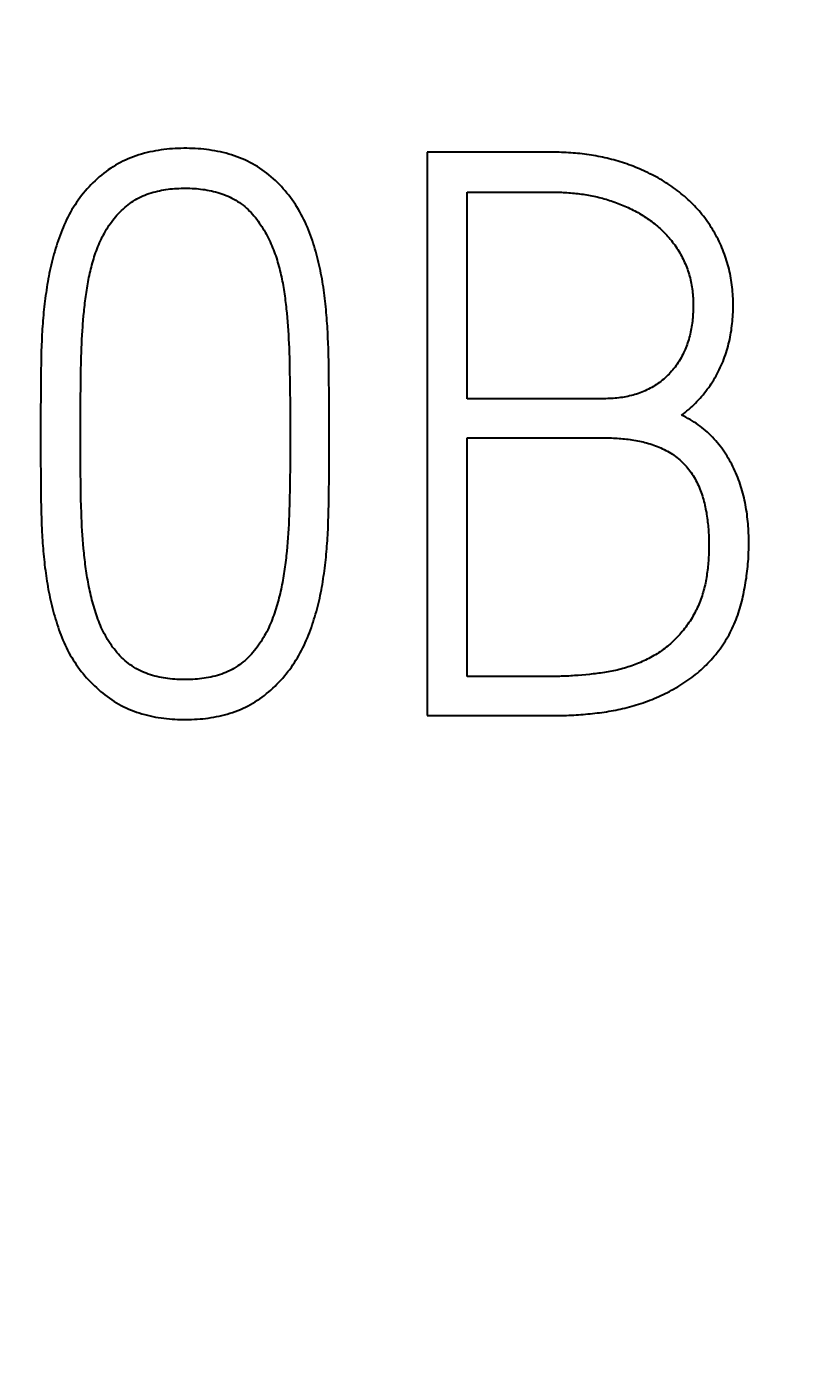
# Model space of a CAD drawing. Extents: x 0 to 420, y 0 to 297.
# Drawn here: x 140.24 to 142.405, y 170.904 to 174.694 of the extents above; entities that cross this region are included whole.
import ezdxf
from ezdxf.enums import TextEntityAlignment as Align

# ---------------------------------------------------------------- set-up
doc = ezdxf.new("R2010")
doc.units = 0
doc.header["$LTSCALE"] = 23.1
doc.layers.add('10100_DIM_FRONT', color=7, linetype='CONTINUOUS')
doc.layers.add('10500_FRONT_LABELING', color=7, linetype='CONTINUOUS')
doc.dimstyles.get("Standard").update_dxf_attribs({"dimtxt": 2.5, "dimasz": 2.5, "dimexe": 1.25, "dimexo": 0.625, "dimtad": 1, "dimcen": 2.5, "dimazin": 3, "dimtfac": 1, "dimtmove": 0, "dimatfit": 3})

# ---------------------------------------------------------------- blocks, each defined once
blk = doc.blocks.new('*D1')
at = {"layer": '10100_DIM_FRONT', "linetype": 'CONTINUOUS'}
for p, q in [((110.808052, 190.739389), (110.808052, 134.086548)), ((146.308052, 190.739389), (146.308052, 134.086548)), ((110.808052, 136.086548), (128.558052, 136.086548)), ((146.308052, 136.086548), (128.558052, 136.086548))]:
    blk.add_line(p, q, dxfattribs=at)
for points in [[(114.308052, 136.586548), (110.808052, 136.086548), (114.308052, 135.586548)], [(142.808052, 135.586548), (146.308052, 136.086548), (142.808052, 136.586548)]]:
    blk.add_solid(points, dxfattribs=at)
blk.add_text('35,5', height=3.5, dxfattribs=at).set_placement((124.727394, 136.961548), (134.227394, 136.961548), align=Align.FIT)

msp = doc.modelspace()

# ---------------------------------------------------------------- linework, layer by layer
at = {"layer": '10500_FRONT_LABELING', "color": 7, "linetype": 'CONTINUOUS'}
for p, q in [((141.375, 174.3382), (141.375, 172.7404)), ((141.4882, 173.6391), (141.4882, 174.225)), ((140.9757, 173.8938), (140.9769, 173.8816)), ((140.3991, 173.8495), (140.4, 173.8617)), ((140.4, 173.8617), (140.4011, 173.8739)), ((140.9769, 173.8816), (140.978, 173.8694)), ((140.978, 173.8694), (140.979, 173.8572)), ((140.979, 173.8572), (140.98, 173.845)), ((140.3963, 173.8068), (140.397, 173.819)), ((140.397, 173.819), (140.3978, 173.8312)), ((140.98, 173.845), (140.9808, 173.8328)), ((140.9808, 173.8328), (140.9816, 173.8206)), ((140.9816, 173.8206), (140.9823, 173.8083)), ((140.2816, 173.7891), (140.2811, 173.7732)), ((140.3948, 173.7702), (140.3952, 173.7824)), ((140.3952, 173.7824), (140.3957, 173.7946)), ((140.3957, 173.7946), (140.3963, 173.8068)), ((140.9823, 173.8083), (140.9829, 173.7961)), ((140.9829, 173.7961), (140.9834, 173.7838)), ((140.9834, 173.7838), (140.9838, 173.7716)), ((141.0946, 173.797), (141.0939, 173.8129)), ((141.0951, 173.7811), (141.0946, 173.797)), ((141.0955, 173.7652), (141.0951, 173.7811)), ((140.2804, 173.7414), (140.28, 173.7175)), ((140.2807, 173.7573), (140.2804, 173.7414)), ((140.2811, 173.7732), (140.2807, 173.7573)), ((140.3939, 173.7397), (140.3944, 173.758)), ((140.3944, 173.758), (140.3948, 173.7702)), ((140.9838, 173.7716), (140.9844, 173.7531)), ((140.9844, 173.7531), (140.9849, 173.7347)), ((141.0961, 173.7414), (141.0955, 173.7652)), ((141.0965, 173.7095), (141.0961, 173.7414)), ((140.28, 173.7175), (140.2793, 173.6539)), ((140.3931, 173.697), (140.3935, 173.7214)), ((140.3935, 173.7214), (140.3939, 173.7397)), ((140.9849, 173.7347), (140.9852, 173.7163)), ((140.9852, 173.7163), (140.9857, 173.6917)), ((141.0973, 173.6379), (141.0965, 173.7095)), ((140.3924, 173.642), (140.3928, 173.6726)), ((140.3928, 173.6726), (140.3931, 173.697)), ((140.9857, 173.6917), (140.9861, 173.661)), ((140.2793, 173.6539), (140.2789, 173.5981)), ((140.3922, 173.6176), (140.3924, 173.642)), ((140.9861, 173.661), (140.9864, 173.6303)), ((140.9864, 173.6303), (140.9866, 173.5995)), ((141.0976, 173.5822), (141.0973, 173.6379)), ((141.8766, 173.6391), (141.4882, 173.6391)), ((140.2789, 173.5981), (140.2788, 173.526)), ((140.392, 173.587), (140.3922, 173.6176)), ((140.9866, 173.5995), (140.9867, 173.5688)), ((140.392, 173.5565), (140.392, 173.587)), ((140.392, 173.5068), (140.392, 173.5565)), ((140.9867, 173.5688), (140.9867, 173.5196)), ((141.0977, 173.5504), (141.0976, 173.5822)), ((140.2788, 173.526), (140.2789, 173.4713)), ((140.9867, 173.5196), (140.9866, 173.494)), ((141.0976, 173.479), (141.0977, 173.5504)), ((141.4882, 172.8513), (141.4882, 173.5282)), ((140.3921, 173.4813), (140.392, 173.5068)), ((140.3922, 173.4559), (140.3921, 173.4813)), ((140.9866, 173.494), (140.9865, 173.4684)), ((141.0972, 173.4242), (141.0976, 173.479)), ((140.2789, 173.4713), (140.2793, 173.4167)), ((140.3925, 173.4304), (140.3922, 173.4559)), ((140.9863, 173.4429), (140.986, 173.4109)), ((140.9865, 173.4684), (140.9863, 173.4429)), ((140.2793, 173.4167), (140.2801, 173.3543)), ((140.3929, 173.3985), (140.3925, 173.4304)), ((140.986, 173.4109), (140.9855, 173.379)), ((141.0965, 173.3617), (141.0972, 173.4242)), ((140.3933, 173.373), (140.3929, 173.3985)), ((140.3936, 173.3539), (140.3933, 173.373)), ((140.9855, 173.379), (140.9852, 173.3598)), ((140.2801, 173.3543), (140.2805, 173.3309)), ((140.2805, 173.3309), (140.2808, 173.3154)), ((140.3941, 173.3348), (140.3936, 173.3539)), ((140.3946, 173.3157), (140.3941, 173.3348)), ((140.9847, 173.3406), (140.9842, 173.3215)), ((140.9852, 173.3598), (140.9847, 173.3406)), ((141.0958, 173.3226), (141.0961, 173.3382)), ((141.0961, 173.3382), (141.0965, 173.3617)), ((140.2808, 173.3154), (140.2812, 173.2998)), ((140.2812, 173.2998), (140.2818, 173.2842)), ((140.3951, 173.303), (140.3946, 173.3157)), ((140.3956, 173.2903), (140.3951, 173.303)), ((140.3962, 173.2776), (140.3956, 173.2903)), ((140.9833, 173.2959), (140.9827, 173.2832)), ((140.9838, 173.3087), (140.9833, 173.2959)), ((140.9842, 173.3215), (140.9838, 173.3087)), ((141.0949, 173.2913), (141.0954, 173.307)), ((141.0954, 173.307), (141.0958, 173.3226)), ((140.2818, 173.2842), (140.2824, 173.2686)), ((140.397, 173.2649), (140.3962, 173.2776)), ((140.3978, 173.2522), (140.397, 173.2649)), ((140.3987, 173.2395), (140.3978, 173.2522)), ((140.9813, 173.2577), (140.9804, 173.2449)), ((140.982, 173.2704), (140.9813, 173.2577)), ((140.9827, 173.2832), (140.982, 173.2704)), ((140.3998, 173.2268), (140.3987, 173.2395)), ((140.4009, 173.2141), (140.3998, 173.2268)), ((140.4022, 173.2014), (140.4009, 173.2141)), ((140.9794, 173.2322), (140.9782, 173.2194)), ((140.9804, 173.2449), (140.9794, 173.2322)), ((141.7288, 172.8514), (141.4882, 172.8513)), ((141.8246, 172.8564), (141.814, 172.8554)), ((141.8352, 172.8574), (141.8246, 172.8564)), ((141.375, 172.7404), (141.7302, 172.7404))]:
    msp.add_line(p, q, dxfattribs=at)
for points in [[(141.0939, 173.8129), (141.0936, 173.8208), (141.0931, 173.8287), (141.0927, 173.8366), (141.0922, 173.8446), (141.0917, 173.8525), (141.0911, 173.8604), (141.0905, 173.8683), (141.0898, 173.8762), (141.0891, 173.8841), (141.0884, 173.8921), (141.0876, 173.9), (141.0867, 173.9079), (141.0859, 173.9157), (141.085, 173.9236), (141.084, 173.9315), (141.083, 173.9394), (141.0819, 173.9473), (141.0808, 173.9552), (141.0796, 173.963), (141.0783, 173.9709), (141.077, 173.9788), (141.0756, 173.9866), (141.0741, 173.9945), (141.0726, 174.0023), (141.071, 174.0102), (141.0693, 174.018), (141.0674, 174.0258), (141.0656, 174.0336), (141.0636, 174.0414), (141.0615, 174.0493), (141.0593, 174.057), (141.057, 174.0648), (141.0547, 174.0726), (141.0523, 174.0803), (141.0497, 174.0879), (141.0471, 174.0956), (141.0444, 174.1032), (141.0415, 174.1107), (141.0386, 174.1182), (141.0355, 174.1256), (141.0323, 174.133), (141.029, 174.1404), (141.0255, 174.1476), (141.0219, 174.1549), (141.0181, 174.162), (141.0142, 174.1691), (141.0101, 174.1761), (141.0059, 174.183), (141.0015, 174.1899), (140.997, 174.1966), (140.9923, 174.2032), (140.9876, 174.2097), (140.9827, 174.2161), (140.9777, 174.2224), (140.9725, 174.2286), (140.9673, 174.2346), (140.9619, 174.2406), (140.9564, 174.2464), (140.9507, 174.2521), (140.9449, 174.2577), (140.939, 174.2631), (140.9329, 174.2684), (140.9266, 174.2736), (140.9203, 174.2787), (140.9137, 174.2836), (140.9071, 174.2883), (140.9004, 174.2928), (140.8936, 174.2972), (140.8867, 174.3013), (140.8797, 174.3053), (140.8726, 174.3091), (140.8655, 174.3127), (140.8582, 174.3161), (140.8509, 174.3193), (140.8434, 174.3224), (140.8359, 174.3252), (140.8283, 174.3279), (140.8206, 174.3305), (140.8128, 174.3328), (140.805, 174.335), (140.7971, 174.3371), (140.7892, 174.3389), (140.7813, 174.3406), (140.7734, 174.3421), (140.7654, 174.3435), (140.7574, 174.3447), (140.7495, 174.3457), (140.7415, 174.3466), (140.7335, 174.3474), (140.7255, 174.348), (140.7174, 174.3485), (140.7094, 174.3489), (140.7013, 174.3491), (140.6933, 174.3493), (140.6852, 174.3493), (140.6771, 174.3491), (140.669, 174.3489), (140.6609, 174.3485), (140.6528, 174.348), (140.6447, 174.3474), (140.6366, 174.3466), (140.6286, 174.3457), (140.6206, 174.3446), (140.6127, 174.3434), (140.6048, 174.342), (140.5969, 174.3405), (140.589, 174.3388), (140.5812, 174.337), (140.5734, 174.335), (140.5656, 174.3328), (140.5579, 174.3304), (140.5502, 174.3279), (140.5426, 174.3252), (140.535, 174.3222), (140.5274, 174.3192), (140.52, 174.3159), (140.5127, 174.3124), (140.5055, 174.3088), (140.4984, 174.305), (140.4914, 174.301), (140.4845, 174.2969), (140.4778, 174.2925), (140.4711, 174.288), (140.4646, 174.2833), (140.4581, 174.2785), (140.4518, 174.2734), (140.4455, 174.2682), (140.4394, 174.2629), (140.4334, 174.2574), (140.4276, 174.2517), (140.4219, 174.246), (140.4164, 174.2401), (140.411, 174.2342), (140.4057, 174.2281), (140.4006, 174.2219), (140.3955, 174.2155), (140.3907, 174.2091), (140.3859, 174.2026), (140.3813, 174.196), (140.3767, 174.1892), (140.3724, 174.1824), (140.3681, 174.1754), (140.3641, 174.1684), (140.3602, 174.1614), (140.3565, 174.1542), (140.3529, 174.147), (140.3495, 174.1398), (140.3461, 174.1325), (140.343, 174.1251), (140.3399, 174.1177), (140.337, 174.1103), (140.3341, 174.1028), (140.3314, 174.0953), (140.3288, 174.0877), (140.3263, 174.0801), (140.3238, 174.0724), (140.3214, 174.0648), (140.3192, 174.057), (140.3169, 174.0493), (140.3148, 174.0415), (140.3128, 174.0337), (140.3108, 174.0259), (140.3089, 174.0181), (140.3071, 174.0102), (140.3054, 174.0024), (140.3038, 173.9945)], [(142.0963, 173.5925), (142.1015, 173.5965), (142.1067, 173.6005), (142.1117, 173.6046), (142.1167, 173.6088), (142.1216, 173.6131), (142.1264, 173.6175), (142.1311, 173.6219), (142.1357, 173.6265), (142.1402, 173.6311), (142.1447, 173.6358), (142.149, 173.6406), (142.1533, 173.6455), (142.1575, 173.6504), (142.1616, 173.6555), (142.1656, 173.6606), (142.1695, 173.6658), (142.1734, 173.6711), (142.1771, 173.6764), (142.1808, 173.6818), (142.1843, 173.6873), (142.1878, 173.6929), (142.1911, 173.6985), (142.1943, 173.7041), (142.1975, 173.7098), (142.2005, 173.7155), (142.2034, 173.7213), (142.2062, 173.7272), (142.2089, 173.733), (142.2115, 173.739), (142.214, 173.7449), (142.2164, 173.751), (142.2186, 173.7571), (142.2208, 173.7632), (142.2229, 173.7694), (142.2248, 173.7756), (142.2267, 173.7819), (142.2284, 173.7882), (142.23, 173.7945), (142.2316, 173.8009), (142.233, 173.8072), (142.2343, 173.8136), (142.2355, 173.82), (142.2366, 173.8263), (142.2376, 173.8327), (142.2385, 173.8391), (142.2393, 173.8456), (142.24, 173.852), (142.2407, 173.8584), (142.2412, 173.8648), (142.2417, 173.8713), (142.2421, 173.8777), (142.2424, 173.8842), (142.2426, 173.8907), (142.2427, 173.8971), (142.2427, 173.9036), (142.2427, 173.9101), (142.2426, 173.9166), (142.2424, 173.9231), (142.2421, 173.9296), (142.2417, 173.9362), (142.2412, 173.9427), (142.2407, 173.9492), (142.24, 173.9556), (142.2392, 173.9621), (142.2384, 173.9685), (142.2374, 173.9749), (142.2364, 173.9812), (142.2352, 173.9876), (142.234, 173.9939), (142.2326, 174.0002), (142.2312, 174.0065), (142.2296, 174.0127), (142.2279, 174.0189), (142.2262, 174.0251), (142.2243, 174.0312), (142.2223, 174.0374), (142.2203, 174.0435), (142.2181, 174.0495), (142.2158, 174.0556), (142.2134, 174.0616), (142.2109, 174.0676), (142.2083, 174.0736), (142.2056, 174.0795), (142.2028, 174.0854), (142.1999, 174.0913), (142.1969, 174.0971), (142.1938, 174.1028), (142.1906, 174.1085), (142.1874, 174.1141), (142.184, 174.1196), (142.1806, 174.1251), (142.1771, 174.1306), (142.1735, 174.1359), (142.1698, 174.1412), (142.1661, 174.1465), (142.1622, 174.1517), (142.1583, 174.1568), (142.1542, 174.1618), (142.1501, 174.1668), (142.1459, 174.1718), (142.1416, 174.1766), (142.1373, 174.1815), (142.1328, 174.1862), (142.1282, 174.1909), (142.1236, 174.1955), (142.1189, 174.2), (142.1141, 174.2045), (142.1093, 174.2089), (142.1044, 174.2132), (142.0994, 174.2174), (142.0944, 174.2215), (142.0893, 174.2256), (142.0842, 174.2295), (142.079, 174.2334), (142.0738, 174.2372), (142.0685, 174.241), (142.0631, 174.2446), (142.0577, 174.2482), (142.0523, 174.2518), (142.0468, 174.2552), (142.0412, 174.2586), (142.0356, 174.2619), (142.03, 174.2651), (142.0242, 174.2683), (142.0185, 174.2713), (142.0127, 174.2744), (142.0068, 174.2773), (142.001, 174.2802), (141.9951, 174.283), (141.9892, 174.2857), (141.9833, 174.2883), (141.9773, 174.2909), (141.9713, 174.2934), (141.9653, 174.2958), (141.9593, 174.2982), (141.9533, 174.3004), (141.9472, 174.3027), (141.9411, 174.3048), (141.935, 174.3069), (141.9289, 174.3089), (141.9227, 174.3108), (141.9165, 174.3127), (141.9103, 174.3145), (141.9041, 174.3162), (141.8978, 174.3179), (141.8916, 174.3195), (141.8853, 174.321), (141.879, 174.3225), (141.8727, 174.3239), (141.8663, 174.3252), (141.8599, 174.3264), (141.8535, 174.3276), (141.8471, 174.3288), (141.8407, 174.3298), (141.8342, 174.3308), (141.8277, 174.3317), (141.8213, 174.3326), (141.8148, 174.3334), (141.8083, 174.3341), (141.8018, 174.3348), (141.7953, 174.3354), (141.7888, 174.3359), (141.7823, 174.3364), (141.7758, 174.3368), (141.7693, 174.3372), (141.7628, 174.3375), (141.7562, 174.3377), (141.7497, 174.3379), (141.7432, 174.3381), (141.7366, 174.3381), (141.375, 174.3382)], [(140.4011, 173.8739), (140.4022, 173.886), (140.4028, 173.8921), (140.4035, 173.8982), (140.4041, 173.9043), (140.4048, 173.9104), (140.4056, 173.9165), (140.4063, 173.9226), (140.4071, 173.9286), (140.4079, 173.9347), (140.4088, 173.9407), (140.4097, 173.9468), (140.4107, 173.9528), (140.4117, 173.9589), (140.4127, 173.9649), (140.4138, 173.9708), (140.415, 173.9768), (140.4162, 173.9828), (140.4175, 173.9887), (140.4188, 173.9947), (140.4202, 174.0006), (140.4216, 174.0065), (140.4231, 174.0123), (140.4246, 174.0182), (140.4262, 174.0241), (140.4279, 174.0299), (140.4296, 174.0357), (140.4314, 174.0415), (140.4333, 174.0473), (140.4352, 174.053), (140.4373, 174.0587), (140.4394, 174.0644), (140.4416, 174.0701), (140.4439, 174.0758), (140.4463, 174.0814), (140.4488, 174.087), (140.4514, 174.0925), (140.4541, 174.0981), (140.457, 174.1035), (140.4599, 174.109), (140.463, 174.1144), (140.4662, 174.1197), (140.4695, 174.1249), (140.4729, 174.13), (140.4764, 174.1351), (140.48, 174.1401), (140.4838, 174.145), (140.4876, 174.1499), (140.4915, 174.1546), (140.4956, 174.1593), (140.4997, 174.1639), (140.504, 174.1684), (140.5084, 174.1727), (140.5129, 174.177), (140.5175, 174.1812), (140.5222, 174.1851), (140.527, 174.189), (140.5319, 174.1927), (140.5369, 174.1963), (140.5419, 174.1997), (140.5471, 174.2029), (140.5524, 174.206), (140.5578, 174.2089), (140.5634, 174.2116), (140.569, 174.2142), (140.5748, 174.2166), (140.5806, 174.2189), (140.5864, 174.2209), (140.5923, 174.2228), (140.5982, 174.2246), (140.6042, 174.2262), (140.6102, 174.2277), (140.6162, 174.229), (140.6222, 174.2302), (140.6283, 174.2313), (140.6344, 174.2323), (140.6405, 174.2331), (140.6466, 174.2339), (140.6528, 174.2345), (140.659, 174.235), (140.6652, 174.2354), (140.6714, 174.2357), (140.6776, 174.2359), (140.6838, 174.2361), (140.6899, 174.2361), (140.6961, 174.236), (140.7023, 174.2359), (140.7084, 174.2357), (140.7146, 174.2353), (140.7207, 174.2349), (140.7268, 174.2343), (140.7329, 174.2337), (140.739, 174.2329), (140.7451, 174.232), (140.7511, 174.231), (140.7572, 174.2299), (140.7632, 174.2286), (140.7693, 174.2272), (140.7753, 174.2257), (140.7813, 174.224), (140.7873, 174.2221), (140.7932, 174.2202), (140.799, 174.218), (140.8048, 174.2157), (140.8105, 174.2133), (140.8161, 174.2107), (140.8216, 174.2079), (140.8271, 174.205), (140.8325, 174.2019), (140.8377, 174.1987), (140.8429, 174.1952), (140.8481, 174.1916), (140.853, 174.1879), (140.8579, 174.184), (140.8626, 174.1799), (140.8672, 174.1757), (140.8716, 174.1714), (140.8759, 174.167), (140.88, 174.1624), (140.8841, 174.1577), (140.888, 174.1529), (140.8918, 174.1479), (140.8955, 174.1429), (140.8991, 174.1379), (140.9026, 174.1327), (140.906, 174.1275), (140.9094, 174.1223), (140.9126, 174.117), (140.9157, 174.1117), (140.9187, 174.1063), (140.9216, 174.1009), (140.9244, 174.0954), (140.9271, 174.0899), (140.9298, 174.0843), (140.9323, 174.0787), (140.9347, 174.073), (140.937, 174.0673), (140.9393, 174.0616), (140.9415, 174.0558), (140.9436, 174.05), (140.9456, 174.0441), (140.9476, 174.0382), (140.9494, 174.0323), (140.9512, 174.0263), (140.953, 174.0204), (140.9546, 174.0144)], [(141.4882, 174.225), (141.7353, 174.225), (141.7405, 174.2249), (141.7457, 174.2248), (141.7508, 174.2247), (141.756, 174.2245), (141.7611, 174.2243), (141.7663, 174.224), (141.7714, 174.2237), (141.7766, 174.2233), (141.7817, 174.2229), (141.7868, 174.2225), (141.7919, 174.222), (141.797, 174.2215), (141.8021, 174.2209), (141.8072, 174.2203), (141.8123, 174.2196), (141.8173, 174.2188), (141.8224, 174.2181), (141.8274, 174.2172), (141.8325, 174.2164), (141.8375, 174.2154), (141.8425, 174.2144), (141.8475, 174.2134), (141.8525, 174.2123), (141.8575, 174.2112), (141.8625, 174.21), (141.8675, 174.2087), (141.8725, 174.2074), (141.8774, 174.2061), (141.8824, 174.2047), (141.8873, 174.2032), (141.8922, 174.2017), (141.8971, 174.2001), (141.902, 174.1984), (141.9069, 174.1967), (141.9118, 174.195), (141.9167, 174.1931), (141.9216, 174.1913), (141.9264, 174.1893), (141.9312, 174.1873), (141.936, 174.1853), (141.9407, 174.1832), (141.9454, 174.181), (141.9501, 174.1788), (141.9548, 174.1765), (141.9594, 174.1742), (141.9639, 174.1718), (141.9685, 174.1693), (141.973, 174.1668), (141.9775, 174.1643), (141.9819, 174.1616), (141.9863, 174.1589), (141.9907, 174.1562), (141.995, 174.1533), (141.9993, 174.1504), (142.0036, 174.1475), (142.0078, 174.1445), (142.0119, 174.1414), (142.0161, 174.1382), (142.0202, 174.135), (142.0242, 174.1317), (142.0282, 174.1283), (142.0321, 174.1249), (142.036, 174.1214), (142.0398, 174.1179), (142.0435, 174.1143), (142.0472, 174.1106), (142.0508, 174.1069), (142.0543, 174.1032), (142.0577, 174.0993), (142.0611, 174.0954), (142.0644, 174.0915), (142.0677, 174.0875), (142.0709, 174.0834), (142.074, 174.0793), (142.077, 174.0751), (142.08, 174.0708), (142.0829, 174.0665), (142.0857, 174.0621), (142.0885, 174.0577), (142.0911, 174.0532), (142.0937, 174.0487), (142.0962, 174.0441), (142.0986, 174.0395), (142.1009, 174.0349), (142.1031, 174.0302), (142.1052, 174.0255), (142.1073, 174.0208), (142.1092, 174.016), (142.1111, 174.0112), (142.1129, 174.0064), (142.1146, 174.0015), (142.1161, 173.9966), (142.1176, 173.9917), (142.1191, 173.9867), (142.1204, 173.9817), (142.1216, 173.9766), (142.1228, 173.9715), (142.1238, 173.9664), (142.1248, 173.9613), (142.1256, 173.9561), (142.1264, 173.951), (142.1271, 173.9459), (142.1277, 173.9407), (142.1282, 173.9356), (142.1286, 173.9304), (142.1289, 173.9253), (142.1292, 173.9202), (142.1294, 173.915), (142.1295, 173.9099), (142.1296, 173.9047), (142.1296, 173.8995), (142.1295, 173.8944), (142.1293, 173.8892), (142.1291, 173.8841), (142.1288, 173.8789), (142.1285, 173.8738), (142.1281, 173.8686), (142.1275, 173.8634), (142.127, 173.8583), (142.1263, 173.8531), (142.1256, 173.848), (142.1248, 173.8428), (142.1239, 173.8377), (142.1229, 173.8326), (142.1218, 173.8275), (142.1207, 173.8225), (142.1195, 173.8175), (142.1182, 173.8125), (142.1168, 173.8075), (142.1153, 173.8026), (142.1137, 173.7976), (142.112, 173.7928), (142.1102, 173.7879), (142.1084, 173.7831), (142.1064, 173.7783), (142.1043, 173.7735), (142.1021, 173.7688), (142.0998, 173.7641), (142.0974, 173.7595), (142.0949, 173.7549), (142.0923, 173.7504), (142.0896, 173.746), (142.0868, 173.7416), (142.0839, 173.7373), (142.081, 173.7331), (142.0779, 173.7289), (142.0747, 173.7249), (142.0714, 173.7209), (142.0681, 173.7169), (142.0646, 173.713), (142.061, 173.7092), (142.0573, 173.7055), (142.0536, 173.7019), (142.0497, 173.6984), (142.0458, 173.6949), (142.0419, 173.6916), (142.0378, 173.6884), (142.0337, 173.6853), (142.0295, 173.6822), (142.0252, 173.6793), (142.0209, 173.6765), (142.0165, 173.6738), (142.012, 173.6712), (142.0075, 173.6687), (142.0029, 173.6663), (141.9982, 173.664), (141.9934, 173.6618), (141.9886, 173.6597), (141.9838, 173.6577), (141.9789, 173.6559), (141.974, 173.6541), (141.9691, 173.6525), (141.9641, 173.6509), (141.9592, 173.6495), (141.9541, 173.6482), (141.9491, 173.647), (141.944, 173.6458), (141.9389, 173.6448), (141.9338, 173.6438), (141.9287, 173.643), (141.9235, 173.6422), (141.9183, 173.6416), (141.9131, 173.641), (141.9079, 173.6405), (141.9027, 173.6401), (141.8975, 173.6397), (141.8923, 173.6395), (141.887, 173.6393), (141.8818, 173.6392), (141.8766, 173.6391)], [(140.9546, 174.0144), (140.9562, 174.0085), (140.9577, 174.0025), (140.9592, 173.9965), (140.9606, 173.9905), (140.9619, 173.9845), (140.9632, 173.9785), (140.9644, 173.9725), (140.9656, 173.9665), (140.9666, 173.9605), (140.9677, 173.9544), (140.9687, 173.9484), (140.9696, 173.9423), (140.9705, 173.9363), (140.9713, 173.9302), (140.9721, 173.9242), (140.9729, 173.9181), (140.9737, 173.912), (140.9744, 173.906), (140.975, 173.8999), (140.9757, 173.8938)], [(140.3038, 173.9945), (140.3022, 173.9867), (140.3008, 173.9788), (140.2994, 173.971), (140.298, 173.9631), (140.2967, 173.9552), (140.2955, 173.9473), (140.2944, 173.9395), (140.2933, 173.9316), (140.2922, 173.9237), (140.2912, 173.9158), (140.2903, 173.9079), (140.2894, 173.9), (140.2885, 173.8921), (140.2877, 173.8842), (140.287, 173.8763), (140.2863, 173.8684), (140.2856, 173.8604), (140.285, 173.8525), (140.2844, 173.8446), (140.2839, 173.8367), (140.2834, 173.8287), (140.283, 173.8208), (140.2826, 173.8129), (140.2822, 173.8049), (140.2816, 173.7891)], [(140.3978, 173.8312), (140.3986, 173.8434), (140.3991, 173.8495)], [(141.7302, 172.7404), (141.7369, 172.7405), (141.7437, 172.7405), (141.7504, 172.7407), (141.7571, 172.7408), (141.7638, 172.741), (141.7705, 172.7412), (141.7772, 172.7415), (141.7839, 172.7418), (141.7906, 172.7422), (141.7973, 172.7425), (141.8039, 172.743), (141.8106, 172.7434), (141.8173, 172.7439), (141.8239, 172.7445), (141.8306, 172.7451), (141.8372, 172.7457), (141.8439, 172.7464), (141.8505, 172.7471), (141.8571, 172.7479), (141.8637, 172.7488), (141.8703, 172.7497), (141.8769, 172.7506), (141.8835, 172.7516), (141.8901, 172.7527), (141.8967, 172.7538), (141.9032, 172.755), (141.9098, 172.7562), (141.9163, 172.7576), (141.9228, 172.7589), (141.9293, 172.7604), (141.9358, 172.7619), (141.9423, 172.7635), (141.9488, 172.7652), (141.9553, 172.767), (141.9617, 172.7688), (141.9682, 172.7707), (141.9746, 172.7727), (141.981, 172.7748), (141.9875, 172.777), (141.9939, 172.7792), (142.0002, 172.7816), (142.0066, 172.784), (142.0129, 172.7865), (142.0192, 172.7891), (142.0255, 172.7917), (142.0317, 172.7945), (142.0378, 172.7973), (142.044, 172.8002), (142.0501, 172.8031), (142.0561, 172.8062), (142.0621, 172.8093), (142.068, 172.8125), (142.074, 172.8157), (142.0798, 172.8191), (142.0857, 172.8225), (142.0915, 172.826), (142.0972, 172.8295), (142.1029, 172.8332), (142.1086, 172.8369), (142.1142, 172.8407), (142.1197, 172.8446), (142.1252, 172.8487), (142.1306, 172.8528), (142.136, 172.857), (142.1413, 172.8613), (142.1465, 172.8657), (142.1516, 172.8701), (142.1566, 172.8747), (142.1615, 172.8793), (142.1663, 172.884), (142.171, 172.8888), (142.1756, 172.8937), (142.1802, 172.8986), (142.1846, 172.9036), (142.189, 172.9087), (142.1932, 172.9139), (142.1974, 172.9191), (142.2015, 172.9245), (142.2055, 172.9299), (142.2094, 172.9353), (142.2132, 172.9409), (142.2169, 172.9465), (142.2206, 172.9522), (142.2241, 172.958), (142.2276, 172.9639), (142.231, 172.9698), (142.2342, 172.9758), (142.2373, 172.9818), (142.2403, 172.9879), (142.2432, 172.994), (142.2459, 173.0002), (142.2485, 173.0064), (142.251, 173.0127), (142.2534, 173.019), (142.2557, 173.0253), (142.2578, 173.0317), (142.2599, 173.0381), (142.2618, 173.0445), (142.2637, 173.051), (142.2655, 173.0575), (142.2671, 173.0641), (142.2688, 173.0706), (142.2703, 173.0772), (142.2717, 173.0839), (142.2731, 173.0905), (142.2744, 173.0972), (142.2757, 173.1038), (142.2769, 173.1105), (142.278, 173.1171), (142.2791, 173.1238), (142.2801, 173.1305), (142.281, 173.1371), (142.2819, 173.1438), (142.2827, 173.1505), (142.2835, 173.1571), (142.2842, 173.1638), (142.2848, 173.1705), (142.2853, 173.1772), (142.2858, 173.1839), (142.2862, 173.1906), (142.2865, 173.1972), (142.2867, 173.2039), (142.2869, 173.2106), (142.287, 173.2173), (142.2871, 173.224), (142.2871, 173.2307), (142.2871, 173.2374), (142.287, 173.2441), (142.2868, 173.2509), (142.2865, 173.2576), (142.2862, 173.2643), (142.2859, 173.271), (142.2854, 173.2777), (142.2849, 173.2844), (142.2843, 173.2912), (142.2836, 173.2979), (142.2828, 173.3046), (142.282, 173.3114), (142.2811, 173.3181), (142.28, 173.3248), (142.2789, 173.3315), (142.2777, 173.3382), (142.2764, 173.3448), (142.275, 173.3515), (142.2735, 173.358), (142.272, 173.3646), (142.2703, 173.3711), (142.2685, 173.3776), (142.2666, 173.3841), (142.2646, 173.3905), (142.2625, 173.397), (142.2603, 173.4033), (142.258, 173.4097), (142.2556, 173.416), (142.253, 173.4223), (142.2504, 173.4285), (142.2476, 173.4347), (142.2448, 173.4409), (142.2418, 173.447), (142.2387, 173.4531), (142.2355, 173.4591), (142.2322, 173.465), (142.2288, 173.4708), (142.2253, 173.4766), (142.2217, 173.4822), (142.218, 173.4878), (142.2142, 173.4934), (142.2103, 173.4988), (142.2062, 173.5042), (142.2021, 173.5095), (142.1978, 173.5147), (142.1935, 173.5198), (142.189, 173.5248), (142.1844, 173.5297), (142.1797, 173.5346), (142.1748, 173.5393), (142.1698, 173.544), (142.1647, 173.5486), (142.1595, 173.553), (142.1542, 173.5573), (142.1489, 173.5615), (142.1434, 173.5655), (142.1378, 173.5694), (142.1322, 173.5731), (142.1264, 173.5767), (142.1206, 173.5802), (142.1146, 173.5835), (142.1086, 173.5866), (142.1025, 173.5897), (142.0963, 173.5925)], [(141.4882, 173.5282), (141.8819, 173.5282), (141.8872, 173.5281), (141.8926, 173.528), (141.8979, 173.5278), (141.9032, 173.5276), (141.9085, 173.5274), (141.9138, 173.5271), (141.9191, 173.5267), (141.9244, 173.5263), (141.9297, 173.5258), (141.9349, 173.5253), (141.9402, 173.5247), (141.9454, 173.5241), (141.9507, 173.5234), (141.9559, 173.5226), (141.9612, 173.5218), (141.9664, 173.5209), (141.9716, 173.5199), (141.9768, 173.5188), (141.982, 173.5177), (141.9872, 173.5165), (141.9923, 173.5152), (141.9975, 173.5139), (142.0027, 173.5124), (142.0078, 173.5109), (142.0129, 173.5092), (142.018, 173.5075), (142.023, 173.5057), (142.0279, 173.5038), (142.0329, 173.5017), (142.0377, 173.4996), (142.0426, 173.4974), (142.0474, 173.4951), (142.0521, 173.4926), (142.0567, 173.4901), (142.0614, 173.4874), (142.0659, 173.4846), (142.0704, 173.4817), (142.0749, 173.4787), (142.0792, 173.4756), (142.0835, 173.4723), (142.0876, 173.469), (142.0917, 173.4656), (142.0956, 173.462), (142.0995, 173.4584), (142.1032, 173.4547), (142.1068, 173.4508), (142.1103, 173.4469), (142.1137, 173.4428), (142.117, 173.4386), (142.1203, 173.4344), (142.1234, 173.43), (142.1264, 173.4256), (142.1292, 173.421), (142.132, 173.4165), (142.1347, 173.4118), (142.1372, 173.4072), (142.1396, 173.4025), (142.1419, 173.3977), (142.1442, 173.3929), (142.1463, 173.388), (142.1483, 173.3831), (142.1502, 173.3782), (142.1521, 173.3732), (142.1538, 173.3682), (142.1554, 173.3631), (142.157, 173.358), (142.1585, 173.3529), (142.1599, 173.3477), (142.1612, 173.3425), (142.1625, 173.3373), (142.1636, 173.3321), (142.1647, 173.3269), (142.1657, 173.3217), (142.1667, 173.3165), (142.1675, 173.3113), (142.1684, 173.3061), (142.1691, 173.3008), (142.1698, 173.2956), (142.1704, 173.2903), (142.171, 173.2851), (142.1715, 173.2798), (142.172, 173.2746), (142.1724, 173.2693), (142.1727, 173.264), (142.1731, 173.2587), (142.1733, 173.2534), (142.1735, 173.2482), (142.1737, 173.2429), (142.1738, 173.2376), (142.1739, 173.2323), (142.174, 173.2269), (142.1739, 173.2216), (142.1739, 173.2163), (142.1738, 173.211), (142.1737, 173.2057), (142.1735, 173.2004), (142.1733, 173.195), (142.1731, 173.1897), (142.1728, 173.1844), (142.1724, 173.1791), (142.172, 173.1739), (142.1716, 173.1686), (142.1711, 173.1633), (142.1705, 173.1581), (142.1699, 173.1528), (142.1692, 173.1476), (142.1685, 173.1423), (142.1677, 173.1371), (142.1669, 173.1319), (142.166, 173.1267), (142.165, 173.1215), (142.164, 173.1163), (142.1629, 173.1112), (142.1617, 173.106), (142.1605, 173.1008), (142.1591, 173.0957), (142.1577, 173.0906), (142.1562, 173.0855), (142.1546, 173.0804), (142.1529, 173.0753), (142.1512, 173.0703), (142.1493, 173.0652), (142.1473, 173.0603), (142.1453, 173.0554), (142.1432, 173.0505), (142.141, 173.0457), (142.1387, 173.0409), (142.1363, 173.0362), (142.1339, 173.0315), (142.1314, 173.0268), (142.1288, 173.0222), (142.1261, 173.0177), (142.1233, 173.0132), (142.1204, 173.0087), (142.1175, 173.0043), (142.1145, 173), (142.1114, 172.9956), (142.1082, 172.9913), (142.105, 172.9871), (142.1016, 172.9829), (142.0983, 172.9788), (142.0948, 172.9747), (142.0913, 172.9707), (142.0878, 172.9667), (142.0842, 172.9628), (142.0805, 172.959), (142.0768, 172.9552), (142.073, 172.9516), (142.0691, 172.948), (142.0652, 172.9444), (142.0612, 172.941), (142.0571, 172.9376), (142.053, 172.9343), (142.0488, 172.9311), (142.0445, 172.9279), (142.0402, 172.9248), (142.0358, 172.9218), (142.0313, 172.9189), (142.0268, 172.916), (142.0222, 172.9132), (142.0176, 172.9105), (142.013, 172.9079), (142.0083, 172.9053), (142.0036, 172.9028), (141.9988, 172.9004), (141.9941, 172.8981), (141.9893, 172.8958), (141.9845, 172.8936), (141.9796, 172.8915), (141.9747, 172.8894), (141.9698, 172.8874), (141.9649, 172.8855), (141.96, 172.8836), (141.955, 172.8818), (141.95, 172.8801), (141.945, 172.8784), (141.9399, 172.8768), (141.9348, 172.8752), (141.9297, 172.8738), (141.9246, 172.8724), (141.9194, 172.8711), (141.9142, 172.8698), (141.909, 172.8686), (141.9038, 172.8675), (141.8985, 172.8664), (141.8933, 172.8654), (141.888, 172.8645), (141.8827, 172.8636), (141.8775, 172.8628), (141.8722, 172.862), (141.8669, 172.8612), (141.8616, 172.8605), (141.8564, 172.8598), (141.8511, 172.8592), (141.8458, 172.8585), (141.8405, 172.858), (141.8352, 172.8574)], [(141.0669, 173.0584), (141.0687, 173.0661), (141.0704, 173.0738), (141.0721, 173.0815), (141.0736, 173.0892), (141.0751, 173.0969), (141.0766, 173.1047), (141.0779, 173.1124), (141.0792, 173.1202), (141.0804, 173.1279), (141.0816, 173.1357), (141.0827, 173.1434), (141.0838, 173.1512), (141.0848, 173.1589), (141.0857, 173.1667), (141.0866, 173.1745), (141.0875, 173.1822), (141.0883, 173.19), (141.0891, 173.1978), (141.0898, 173.2056), (141.0905, 173.2133), (141.0911, 173.2211), (141.0917, 173.2289), (141.0922, 173.2367), (141.0927, 173.2445), (141.0932, 173.2523), (141.0936, 173.2601), (141.094, 173.2679), (141.0943, 173.2757), (141.0949, 173.2913)], [(140.2824, 173.2686), (140.2828, 173.2609), (140.2832, 173.2531), (140.2837, 173.2453), (140.2842, 173.2376), (140.2847, 173.2298), (140.2853, 173.222), (140.2859, 173.2143), (140.2866, 173.2065), (140.2873, 173.1988), (140.288, 173.191), (140.2888, 173.1833), (140.2897, 173.1755), (140.2906, 173.1678), (140.2915, 173.1601), (140.2925, 173.1524), (140.2936, 173.1446), (140.2947, 173.1369), (140.2958, 173.1292), (140.297, 173.1215), (140.2983, 173.1138), (140.2996, 173.1061), (140.301, 173.0984), (140.3025, 173.0907), (140.304, 173.083), (140.3056, 173.0753), (140.3073, 173.0677), (140.309, 173.06), (140.3109, 173.0524), (140.3128, 173.0447), (140.3148, 173.0371), (140.3169, 173.0294), (140.3191, 173.0218), (140.3213, 173.0142), (140.3237, 173.0066), (140.3261, 172.999), (140.3286, 172.9915), (140.3311, 172.984), (140.3338, 172.9766), (140.3366, 172.9692), (140.3395, 172.9619), (140.3425, 172.9546), (140.3456, 172.9473), (140.3489, 172.9401), (140.3523, 172.933), (140.3558, 172.9259), (140.3595, 172.9189), (140.3633, 172.912), (140.3673, 172.9051), (140.3714, 172.8983), (140.3757, 172.8916), (140.3802, 172.885), (140.3848, 172.8785), (140.3895, 172.8721), (140.3943, 172.8659), (140.3993, 172.8597), (140.4044, 172.8537), (140.4096, 172.8478), (140.4149, 172.842), (140.4203, 172.8363), (140.4259, 172.8307), (140.4315, 172.8252), (140.4372, 172.8198), (140.4431, 172.8145), (140.4491, 172.8093), (140.4552, 172.8042), (140.4614, 172.7992), (140.4677, 172.7944), (140.4742, 172.7897), (140.4807, 172.7852), (140.4873, 172.7808), (140.494, 172.7767), (140.5009, 172.7727), (140.5078, 172.769), (140.5148, 172.7654), (140.5219, 172.7621), (140.5292, 172.7589), (140.5365, 172.7559), (140.5439, 172.7531), (140.5513, 172.7504), (140.5589, 172.7479), (140.5665, 172.7456), (140.5742, 172.7434), (140.5819, 172.7415), (140.5896, 172.7397), (140.5973, 172.738), (140.6051, 172.7365), (140.6128, 172.7352), (140.6206, 172.734), (140.6284, 172.7329), (140.6362, 172.732), (140.6441, 172.7313), (140.6519, 172.7306), (140.6598, 172.7301), (140.6677, 172.7297), (140.6756, 172.7295), (140.6835, 172.7293), (140.6915, 172.7293), (140.6994, 172.7294), (140.7074, 172.7296), (140.7153, 172.73), (140.7232, 172.7304), (140.7311, 172.731), (140.7389, 172.7317), (140.7467, 172.7326), (140.7545, 172.7336), (140.7623, 172.7348), (140.77, 172.7361), (140.7777, 172.7375), (140.7854, 172.7391), (140.7931, 172.7409), (140.8007, 172.7428), (140.8083, 172.7449), (140.8158, 172.7472), (140.8233, 172.7496), (140.8308, 172.7522), (140.8382, 172.755), (140.8456, 172.758), (140.853, 172.7612), (140.8602, 172.7646), (140.8673, 172.7681), (140.8742, 172.7719), (140.8811, 172.7758), (140.8878, 172.7798), (140.8945, 172.7841), (140.901, 172.7885), (140.9074, 172.7931), (140.9137, 172.7978), (140.9199, 172.8028), (140.926, 172.8078), (140.932, 172.813), (140.9379, 172.8184), (140.9437, 172.8239), (140.9493, 172.8295), (140.9548, 172.8352), (140.9602, 172.841), (140.9655, 172.8469), (140.9706, 172.8529), (140.9756, 172.859), (140.9805, 172.8652), (140.9853, 172.8716), (140.99, 172.878), (140.9945, 172.8845), (140.9989, 172.8911), (141.0032, 172.8978), (141.0074, 172.9046), (141.0114, 172.9114), (141.0153, 172.9183), (141.019, 172.9253), (141.0225, 172.9324), (141.026, 172.9394), (141.0293, 172.9466), (141.0325, 172.9538), (141.0356, 172.961), (141.0385, 172.9683), (141.0414, 172.9756), (141.0441, 172.9829), (141.0468, 172.9903), (141.0494, 172.9977), (141.0519, 173.0052), (141.0542, 173.0127), (141.0566, 173.0202), (141.0588, 173.0278), (141.0609, 173.0354), (141.063, 173.043), (141.065, 173.0507), (141.0669, 173.0584)], [(140.9782, 173.2194), (140.977, 173.2067), (140.9764, 173.2003), (140.9757, 173.1939), (140.975, 173.1876), (140.9743, 173.1812), (140.9735, 173.1749), (140.9727, 173.1685), (140.9718, 173.1622), (140.9709, 173.1558), (140.97, 173.1495), (140.969, 173.1432), (140.968, 173.1368), (140.9669, 173.1305), (140.9658, 173.1242), (140.9647, 173.1179), (140.9634, 173.1117), (140.9622, 173.1054), (140.9608, 173.0991), (140.9594, 173.0929), (140.958, 173.0867), (140.9565, 173.0804), (140.9549, 173.0742), (140.9532, 173.068), (140.9516, 173.0619), (140.9498, 173.0557), (140.948, 173.0495), (140.9461, 173.0434), (140.9442, 173.0373), (140.9421, 173.0313), (140.9401, 173.0252), (140.9379, 173.0192), (140.9356, 173.0133), (140.9333, 173.0074), (140.9309, 173.0015), (140.9284, 172.9957), (140.9258, 172.9899), (140.923, 172.9841), (140.9202, 172.9785), (140.9172, 172.9728), (140.9142, 172.9672), (140.911, 172.9617), (140.9077, 172.9562), (140.9042, 172.9508), (140.9006, 172.9455), (140.8969, 172.9402), (140.8931, 172.9349), (140.8892, 172.9298), (140.8852, 172.9248), (140.8811, 172.9199), (140.8769, 172.915), (140.8725, 172.9103), (140.8681, 172.9058), (140.8634, 172.9013), (140.8587, 172.897), (140.8537, 172.8929), (140.8487, 172.8888), (140.8435, 172.8849), (140.8382, 172.8812), (140.8328, 172.8777), (140.8273, 172.8744), (140.8218, 172.8713), (140.8161, 172.8684), (140.8103, 172.8656), (140.8045, 172.863), (140.7985, 172.8606), (140.7925, 172.8584), (140.7864, 172.8563), (140.7802, 172.8544), (140.774, 172.8526), (140.7678, 172.851), (140.7615, 172.8496), (140.7552, 172.8483), (140.7489, 172.8472), (140.7426, 172.8462), (140.7362, 172.8453), (140.7299, 172.8446), (140.7235, 172.8439), (140.7171, 172.8434), (140.7108, 172.843), (140.7044, 172.8427), (140.6979, 172.8426), (140.6915, 172.8425), (140.6851, 172.8425), (140.6786, 172.8426), (140.6722, 172.8428), (140.6658, 172.8431), (140.6594, 172.8435), (140.653, 172.8441), (140.6466, 172.8447), (140.6403, 172.8455), (140.634, 172.8464), (140.6277, 172.8474), (140.6214, 172.8485), (140.6152, 172.8498), (140.609, 172.8512), (140.6028, 172.8527), (140.5967, 172.8544), (140.5906, 172.8563), (140.5845, 172.8584), (140.5784, 172.8606), (140.5724, 172.863), (140.5665, 172.8656), (140.5606, 172.8683), (140.5549, 172.8713), (140.5493, 172.8744), (140.5438, 172.8777), (140.5384, 172.8812), (140.5331, 172.8849), (140.528, 172.8887), (140.5229, 172.8927), (140.518, 172.8968), (140.5132, 172.9012), (140.5085, 172.9056), (140.504, 172.9103), (140.4996, 172.915), (140.4954, 172.9198), (140.4913, 172.9248), (140.4873, 172.9298), (140.4834, 172.9349), (140.4797, 172.9401), (140.4761, 172.9454), (140.4726, 172.9507), (140.4691, 172.9562), (140.4658, 172.9617), (140.4627, 172.9673), (140.4596, 172.973), (140.4567, 172.9787), (140.4539, 172.9846), (140.4512, 172.9904), (140.4486, 172.9963), (140.4462, 173.0022), (140.4439, 173.0082), (140.4416, 173.0141), (140.4394, 173.0202), (140.4374, 173.0262), (140.4354, 173.0323), (140.4334, 173.0384), (140.4316, 173.0445), (140.4298, 173.0506), (140.4281, 173.0567), (140.4264, 173.0629), (140.4248, 173.0691), (140.4232, 173.0753), (140.4217, 173.0815), (140.4202, 173.0878), (140.4188, 173.094), (140.4175, 173.1003), (140.4162, 173.1066), (140.4149, 173.1129), (140.4137, 173.1192)], [(140.4137, 173.1192), (140.4126, 173.1255), (140.4115, 173.1318), (140.4104, 173.1381), (140.4094, 173.1444), (140.4085, 173.1508), (140.4076, 173.1571), (140.4067, 173.1634), (140.4058, 173.1697), (140.405, 173.1761), (140.4043, 173.1824), (140.4036, 173.1887), (140.4029, 173.1951), (140.4022, 173.2014)], [(141.814, 172.8554), (141.8034, 172.8545), (141.7981, 172.8541), (141.7927, 172.8538), (141.7874, 172.8534), (141.7821, 172.8531), (141.7768, 172.8528), (141.7715, 172.8525), (141.7661, 172.8523), (141.7608, 172.8521), (141.7555, 172.8519), (141.7502, 172.8517), (141.7448, 172.8516), (141.7395, 172.8515), (141.7341, 172.8514), (141.7288, 172.8514)]]:
    msp.add_lwpolyline(points, dxfattribs=at)

# ---------------------------------------------------------------- dimensions: what is measured, and where the dimension line sits
at = {"layer": '10100_DIM_FRONT', "linetype": 'CONTINUOUS'}
dim = msp.add_linear_dim(base=(146.3081, 136.0865), p1=(110.8081, 190.7394), p2=(146.3081, 190.7394), dimstyle='Standard', dxfattribs=at)
dim.commit()
dim.dimension.update_dxf_attribs({"geometry": '*D1', "text_midpoint": (129.4774, 138.7115), "dimtype": 128})

doc.saveas('drawing.dxf')
